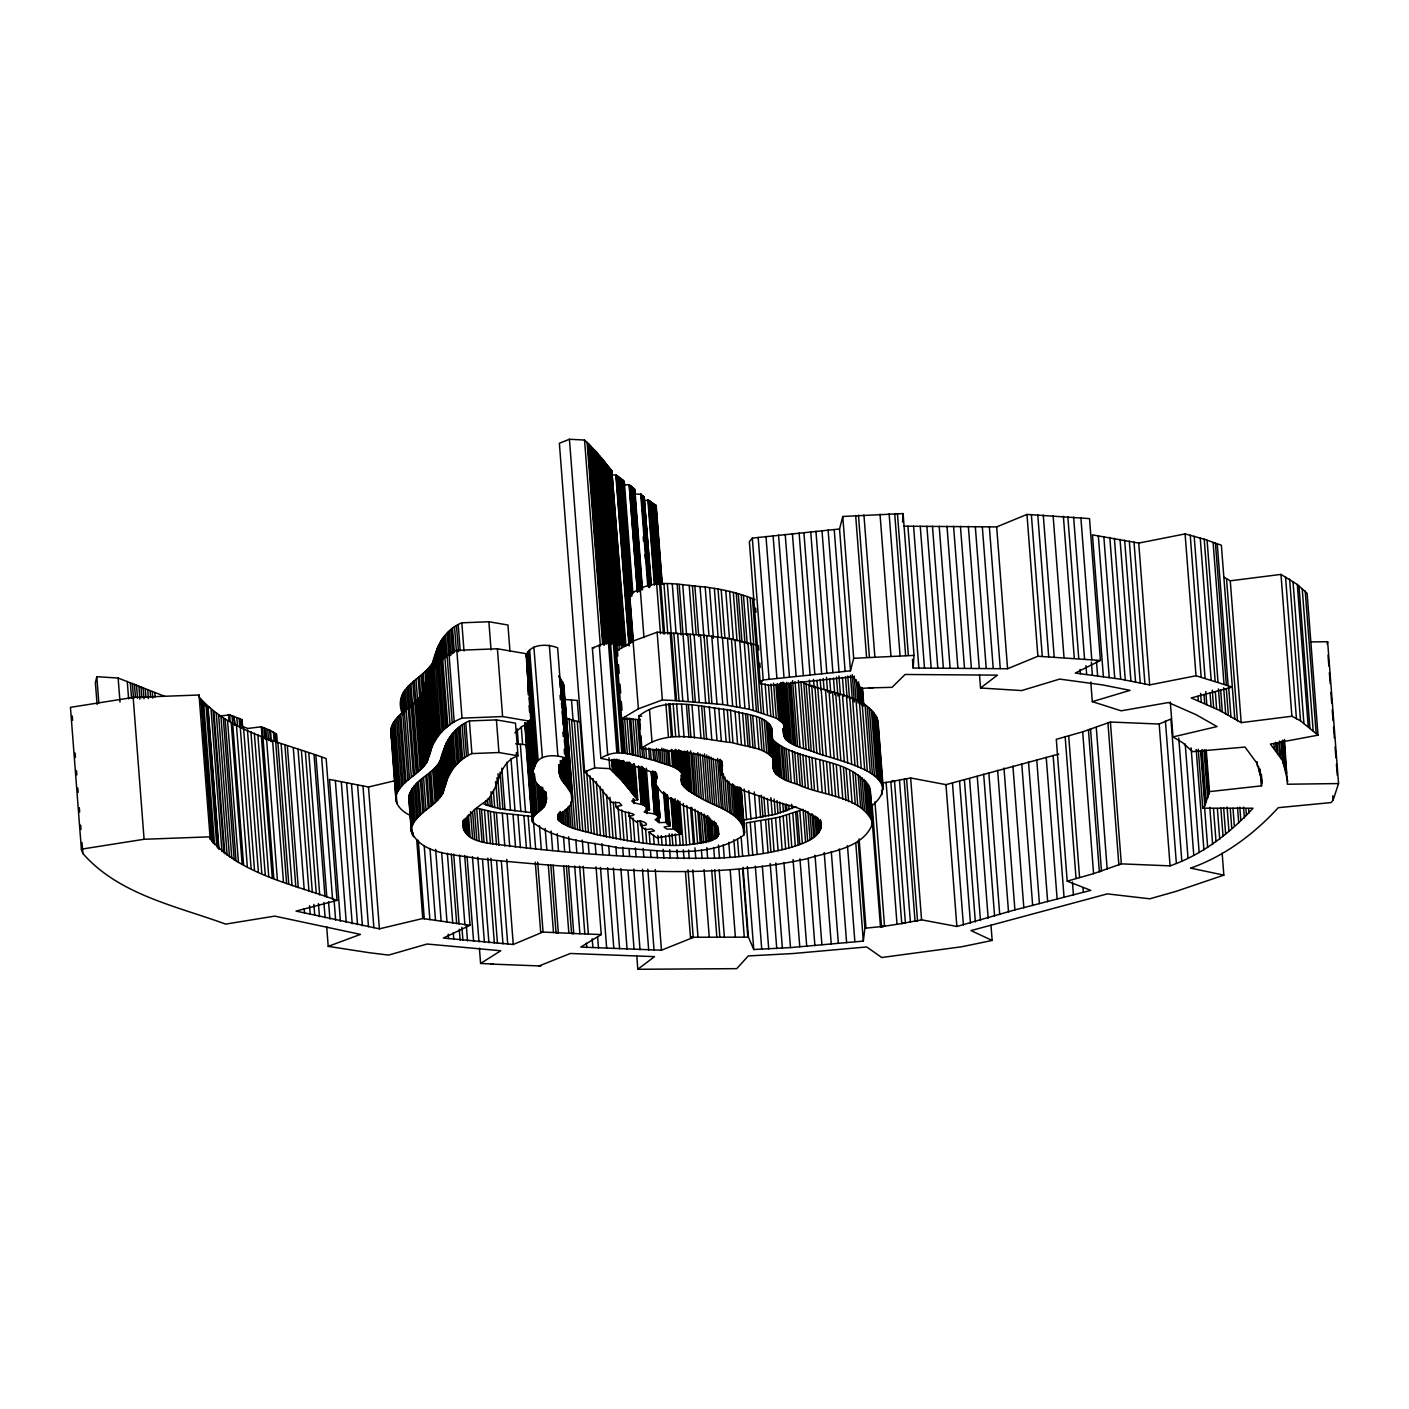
<?xml version="1.0" encoding="UTF-8"?>
<svg xmlns="http://www.w3.org/2000/svg" width="1409" height="1409" viewBox="0 0 1409 1409"><rect width="100%" height="100%" fill="white"/><g stroke="black" fill="none" stroke-linecap="round" stroke-linejoin="round"><path stroke-width="1.5" d="M648.457 586.866L641.201 494.4L635.547 493.96M741.257 789.093L744.586 832.42L743.793 835.114C708.392 859.754 659.394 849.962 618.657 847.901C589.913 841.825 555.692 840.944 532.373 821.834L533.712 816.304L545.054 805.42L546.516 797.653C542.43 787.296 527.864 778.966 534.821 766.197L526.015 653.67L497.395 648.774L456.815 650.359C437.389 657.21 426.222 674.981 421.995 693.915L417.223 700.185L397.884 716.758L392.724 723.522L390.716 732.152L392.406 744.586M410.054 815.3C402.375 811.778 393.815 804.257 396.352 794.87L391.138 727.097M402.322 713.782C392.354 687.874 421.749 679.966 432.545 662.987C436.614 646.467 444.733 629.559 461.835 622.813L488.888 621.739L507.944 625.015L509.952 651.046M771.568 738.527C797.829 764.911 852.216 754.308 870.304 790.079L872.823 822.715C864.052 848.975 828.756 851.617 806.001 858.979C754.889 870.04 702.334 872.805 650.183 871.132C592.449 868.754 534.786 864.439 477.316 858.521C455.424 854.083 421.978 855.316 411.375 831.539L408.874 798.903C410.054 780.692 432.193 775.602 440.101 761.142C444.17 744.621 452.289 727.713 469.391 720.95L496.426 719.893L515.5 723.169L518.019 755.805C496.673 762.797 500.459 788.917 485.7 801.457C463.332 815.476 450.475 836.594 486.986 843.058C563.899 853.29 641.835 859.402 719.488 858.099C746.03 856.549 772.819 853.467 798.181 845.136C808.766 841.296 824.758 834.339 820.637 820.144M411.375 831.539L409.262 794.13M718.308 828.897L718.749 834.269L716.864 837.756C679.508 853.132 635.688 841.895 597.275 834.797C584.189 830.641 568.496 829.584 558.211 819.774C557.7 812.359 568.514 810.844 570.768 804.187L572.177 798.709L563.512 684.281L558.563 675.897M641.201 494.4L644.265 497.13L651.011 584.753M656.506 584.682L650.253 501.305L651.31 502.238L657.545 583.291M659.218 584.77L653.16 503.489L660.116 585.034M667.126 794.975L669.557 825.727L665.964 822.398L663.604 791.717M674.224 800.171L676.584 830.834L675.527 830.2L673.009 799.379M676.813 801.897L679.173 832.578L676.39 830.746L674.03 800.083M721.461 772.414L720.369 759.363C715.244 785.007 743.476 790.097 760.983 796.649C780.251 805.913 811.161 804.874 821.148 826.66M871.537 806.124C910.108 774.422 836.4 760.367 816.868 753.111C805.384 747.88 778.067 745.326 784.654 727.026L781.026 682.572M681.075 750.838L682.766 775.179C676.831 786.416 691.52 792.562 699.163 797.159C714.698 807.181 740.747 811.126 744.586 832.42M902.535 521.999L903.099 513.581L842.776 516.469L839.553 528.991L850.472 670.825L763.22 679.948L760.261 683.524L769.754 685.426L852.973 676.76L861.198 688.49L859.103 688.561L858.592 682.009M904.138 526.191L996.674 526.913L1026.967 514.426L1089.509 518.618L1100.411 660.451L1037.887 656.259L1007.576 668.747L913.155 668.025L914.018 655.396L903.099 513.581M743.054 867.345L748.443 937.161L753.762 949.525L790.484 947.588L863.33 941.089L864.915 928.232L858.187 840.944M396.352 794.87C402.041 780.005 419.354 774.809 427.209 761.688L428.283 758.359L423.052 690.586M411.78 826.766C417.628 812.095 434.888 806.952 442.602 793.778L443.694 790.29L441.193 757.655M806.142 749.377L800.928 681.586C822.486 693.422 875.975 693.844 877.314 725.248M870.022 791.805L870.304 790.079M1181.799 860.846L1170.897 719.03L1159.184 724.032L1110.398 722.024L1082.676 731.817L1056.292 739.32L1067.194 881.153L1093.578 873.65L1121.317 863.858L1170.086 865.866C1202.582 854.506 1230.075 833.018 1253.024 808.22L1202.775 808.185L1204.801 805.789L1209.45 791.629L1206.263 750.169M1209.45 791.629L1261.548 785.835L1261.302 774.21L1261.988 783.281M1284.497 739.514L1287.368 784.232L1338.55 783.563L1327.63 641.729L1310.581 641.94M1327.19 644.318L1327.63 641.729M1338.55 783.563L1333.073 800.171L1331.065 802.566L1278.298 807.674C1254.133 833.899 1224.826 856.126 1190.605 868.12L1223.84 875.13L1222.167 853.308M718.749 834.269C710.946 804.926 666.246 809.506 655.449 782.893L657.07 776.5L650.447 771.568L628.185 763.96L600.868 758.377L592.361 647.929L608.336 641.923L627.322 645.287M428.283 758.359C432.14 740.289 444.311 724.825 462.029 718.132L502.608 716.547L531.228 721.461L521.594 726.78L514.884 732.927M443.694 790.29C447.34 774.668 456.41 760.015 471.909 753.586L498.945 752.529L518.019 755.805M525.962 656.753C528.886 643.437 547.467 643.614 557.612 647.823L566.101 758.271L563.406 759.521C551.5 772.748 567.052 784.461 572.353 795.803L572.177 798.709M771.322 729.527C767.289 713.817 743.3 715.12 730.461 710.083C699.991 707.283 665.541 694.989 638.77 716.054L641.271 748.69L683.682 751.948L699.903 754.837L719.647 761.318L722.606 765.122L721.214 770.247M771.692 728.013L774.193 760.649C768.116 774.774 786.574 781.291 797.212 784.267C821.517 796.332 860.529 794.835 872.823 822.715M164.8 696.345L118.145 678.064L96.816 676.672L95.389 682.625L97.08 704.447M850.472 670.825L853.695 658.302L842.776 516.469M563.512 684.281L563.336 690.657M682.766 775.179C678.31 765.474 664.414 764.893 655.432 760.737C637.59 757.091 617.987 746.576 600.868 758.377M534.821 766.197C538.291 753.621 556.344 754.379 566.101 758.271M839.553 528.991L752.318 538.115L749.359 541.69L760.261 683.524M655.291 583.89L649.038 500.512L655.449 583.749M667.619 795.292L669.979 825.956L664.079 827.048L666.739 829.073L674.33 829.108L671.97 798.445M675.369 830.042L673.872 829.056L671.512 798.392M979.519 674.911L980.523 687.997L997.431 675.14L905.089 674.471L892.056 687.328L869.001 687.909M636.815 956.2L637.819 969.286L654.498 956.641L570.363 953.47L538.907 966.028L540.933 965.993L491.019 964.073L493.379 964.055L480.592 963.457L479.412 948.187M665.964 822.398L659.13 822.609L655.079 819.562L660.081 817.696L657.122 786.557M480.592 963.457L500.759 950.758L427.068 944.03L388.62 955.091L369.123 952.695L328.209 946.355L326.694 926.717M596.042 866.905L601.256 934.554L580.807 947.077L661.455 950.212L693.246 937.461L688.05 869.829M616.649 650.905L633.187 641.025L657.14 632.201L704.007 635.3L731.43 638.893L758.465 645.621L758.799 649.989M784.654 727.026L782.823 723.011L776.271 718.132L749.377 709.273L722.764 704.518L675.404 700.608L662.353 699.974L638.4 708.797L621.862 718.696L640.443 719.682M641.271 748.69C668.042 727.625 702.51 739.901 732.979 742.719C746.471 747.474 766.514 746.7 774.193 760.649M869.512 786.786L880.484 926.823L884.535 926.259L874.971 801.897M1100.411 660.451L1075.296 673.062L1120.719 679.208L1149.656 684.915L1196.012 675.756L1232.294 687.064L1191.204 697.931L1220.124 710.682L1241.188 722.641L1291.894 716.23L1300.525 720.862L1318.014 735.163L1270.425 744.075L1282.806 760.93L1287.808 781.66M742.86 820.214L775.32 814.332L795.997 806.635M464.688 855.457L470.06 925.273L443.359 938.059L513.263 944.47L543.064 931.983L537.692 862.149M748.795 855.58L746.277 822.944L779.617 817.114L803.06 809.4L805.578 842.036M606.504 644.019L591.322 446.847L584.541 440.048L569.43 439.256L559.373 443.271L584.647 771.868L597.205 784.249L611.876 802.478L619.15 802.602L621.827 805.42L615.803 806.512L615.451 802.126M584.647 771.868L594.704 767.852L609.815 768.645L622.302 780.973L637.801 799.748L635.265 766.883M328.209 946.355L360.493 934.396L274.702 916.114L225.634 924.11C176.372 906.075 118.585 894.539 82.849 853.467L81.37 849.169L70.45 707.336L133.168 697.437L199.039 695.007L199.285 697.191C231.006 733.244 282.751 742.402 326.131 758.588L337.033 900.421L296.031 911.095L379.408 928.83L422.77 918.509L470.06 925.273M1223.84 875.13L1176.198 891.316L1149.814 898.801L1107.333 893.887L970.995 930.592L992.165 940.455L990.985 925.185M890.84 781.608L894.504 781.185L905.406 923.018L901.742 923.441L890.84 781.608L910.654 777.979L945.967 784.637L1058.775 754.079M915.04 921.31L917.506 920.641L906.586 778.807L904.138 779.476L915.04 921.31L921.556 919.813L956.87 926.47L1014.903 909.897L1090.813 890.365L1067.194 881.153M1090.795 682.009L1092.31 701.647L1130.071 690.357L1102.402 684.88L1059.674 679.085L1021.666 690.569L980.523 687.997M340.414 921.257L329.495 779.424L368.489 786.997L395.33 780.621M1170.315 701.999L1172.993 736.925L1217.024 726.568L1196.153 714.733L1168.484 702.527L1121.159 710.823L1092.31 701.647M901.742 923.441L917.506 920.641M992.165 940.455L961.748 946.76L881.752 957.504L866.694 946.954L792.932 953.541L748.285 955.936L736.731 968.652L637.819 969.286M637.801 799.748L631.743 800.999C636.727 805.455 645.058 802.566 649.549 809.84C634.05 813.768 657.105 811.478 659.482 817.22M1103.388 676.707L1092.468 534.874L1138.736 543.081L1185.092 533.923L1204.219 539.207L1221.374 545.23L1234.795 718.977M679.12 803.412L681.48 834.075L656.911 837.774L648.563 832.014L654.463 830.923L651.803 828.897L645.41 829.654L641.218 826.378L640.373 821.007M628.766 812.024L629.101 816.392C644.424 813.275 618.974 813.662 615.803 806.512M881.787 783.034L894.504 781.185M880.484 926.823L905.406 923.018M81.37 849.169L144.088 839.271L209.959 836.84L210.205 839.024C241.925 875.077 293.653 884.236 337.033 900.421M640.162 820.919L640.514 825.304C654.181 826.678 640.637 818.171 636.392 822.063L629.101 816.392M218.448 716.283L229.685 714.839L230.195 721.39M1223.893 577.144L1230.268 580.807L1280.975 574.396L1297.302 584.488L1307.112 593.33L1318.014 735.163M277.344 743.001L276.675 734.283L269.665 730.109L261.334 726.78L247.825 728.453L242.859 726.604M643.578 500.23L648.88 500.653M864.915 928.232L884.535 926.259M685.443 871.784L690.48 937.249L748.443 937.161M853.695 658.302L914.018 655.396M859.103 688.561L873.333 687.645M623.676 484.925L629.118 484.696L631.162 486.422L639.246 591.586M612.316 474.886L616.402 475.291L629.383 643.966M566.365 865.795L571.578 933.445L573.745 933.427L568.532 865.778M550.831 865.073L556.027 932.705L558.316 932.705L553.103 865.056M535.297 862.167L540.669 931.983L543.064 931.983M540.669 931.983L558.316 932.705M556.027 932.705L573.745 933.427M571.578 933.445L601.256 934.554M754.995 599.653C739.214 592.872 722.165 589.349 705.187 586.989C679.578 585.404 651.328 576.44 629.488 595.549L638.4 708.797M638.77 716.054L641.711 716.195M592.361 647.929L593.929 648.017M578.888 721.514L577.267 700.432L565.044 699.498L575.171 828.827M631.162 486.422L633.099 487.99L640.848 588.751M633.099 487.99L634.79 489.099L642.539 589.878M690.48 937.249L693.246 937.461M479.201 840.733L476.7 808.097L493.995 812.253L531.475 816.375M515.659 743.776L525.997 744.797L531.211 812.588L500.177 808.925L483.956 804.099M654.991 583.696L649.038 500.512M229.033 721.179L228.522 714.627L229.685 714.839M242.859 728.471L241.855 719.664L242.542 728.4M234.687 725.248L234.017 716.512L235.056 725.336M566.682 718.379L579.98 722.148L588.469 832.596M202.984 704.976L204.569 705.363M205.203 705.927L209.818 707.6M657.334 583.203L651.099 502.15L653.882 503.964M675.915 801.562L679.173 832.578M228.522 714.627L234.387 716.6M234.017 716.512L242.189 719.735M667.162 823.772L664.59 793.02M652.983 503.717L656.189 505.479L662.265 584.348M678.257 832.314L681.48 834.075M1172.993 736.925L1182.785 742.807L1192.595 751.649L1245.028 747.052L1257.198 763.625L1261.689 780.833M616.402 475.291L619.555 477.651L632.201 641.94M619.555 477.651L624.275 481.244L632.87 592.96M607.702 465.921L621.774 645.709M591.322 446.847L611.788 470.676L625.279 645.921M649.919 832.966L650.711 833.459L649.778 832.807M611.788 470.676L626.001 646.396M650.711 584.506L643.966 496.884L651.434 584.982M648.598 500.459L650.095 501.445M666.88 794.817L669.979 825.956M617.512 475.925L630.422 642.574M598.173 453.945L612.704 642.434M647.453 808.15L644.406 768.715M402.269 704.218L401.318 700.766M408.874 798.903L409.226 800.435M658.637 822.187L658.285 817.801M1328.018 655.22L1328.863 666.14M1329.356 672.674L1330.202 683.594M1330.871 692.33L1331.716 703.232M1332.227 709.784L1333.055 720.686M1333.566 727.238L1334.393 738.14M1335.08 746.876L1335.908 757.778M1336.419 764.33L1337.264 775.232M1332.738 795.803L1333.073 800.171M1305.21 591.076L1316.129 732.909M1302.233 588.944L1313.153 730.778M1298.992 586.126L1309.912 727.96M1297.302 584.488L1308.204 726.322M1293.022 581.794L1303.924 723.627M1289.605 579.029L1300.525 720.862M1285.536 576.915L1296.439 718.749M1280.975 574.396L1291.894 716.23M1284.339 744.938L1285.008 753.674M1285.677 762.41L1286.523 773.312M1283.846 740.747L1286.364 773.471M1283.405 740.694L1285.765 771.234M1282.56 740.148L1284.744 768.521M1281.468 741.821L1283.159 763.643M1281.292 741.293L1282.806 760.93M1279.442 741.081L1280.781 758.535M1278.791 742.825L1279.812 755.928M1276.977 742.649L1277.822 753.568M1275.568 742.226L1276.255 750.962M1273.947 744.287L1274.282 748.637M1260.703 774.932L1261.548 785.835M1260.104 769.279L1260.597 775.813M1259.664 769.208L1259.998 773.576M1258.642 766.496L1258.977 770.864M1257.039 761.617L1257.374 765.968M1248.603 808.731L1248.938 813.099M1230.268 580.807L1241.188 722.641M1245.961 808.977L1246.454 815.529M1226.534 578.993L1237.454 720.827M1243.548 807.093L1244.394 817.995M1239.797 807.163L1240.801 820.249M1228.63 686.57L1230.973 717.111M1217.253 543.98L1228.155 685.813M1237.525 807.48L1238.705 822.75M1215.439 543.152L1226.341 684.985M1226.358 689.107L1228.366 715.296M1213.096 542.465L1224.016 684.298M1223.681 687.751L1225.689 713.923M1232.981 808.22L1234.319 825.674M1230.251 808.555L1231.765 828.193M1220.67 690.234L1222.343 712.056M1207.09 540.263L1218.01 682.097M1218.433 688.86L1220.124 710.682M1227.08 806.987L1228.93 830.993M1204.219 539.207L1215.139 681.04M1215.315 691.66L1216.654 709.132M1223.628 807.604L1225.636 833.793M1212.286 690.111L1213.625 707.565M1200.239 538.009L1211.141 679.842M1220.863 807.991L1223.047 836.365M1210.049 693.14L1211.053 706.226M1217.376 808.66L1219.718 839.2M1194.18 536.248L1205.082 678.081M1205.805 691.537L1206.809 704.623M1213.501 808.854L1216.02 841.578M1204.008 694.567L1204.677 703.302M1190.218 535.05L1201.137 676.884M1205.646 750.574L1208.992 794.218M1209.803 807.357L1212.656 844.449M1200.591 693.351L1201.278 702.087M1204.677 749.623L1208.2 795.451M1204.043 750.081L1207.742 798.093M1197.985 696.328L1198.319 700.678M1202.071 749.447L1206.104 801.809M1185.092 533.923L1196.012 675.756M1201.243 750.733L1205.276 803.095M1200.591 751.226L1204.801 805.789M1204.642 808.202L1207.672 847.478M1198.249 749.271L1202.775 808.185M1196.206 749.535L1203.92 849.909M1191.116 747.844L1199.165 852.586M1185.216 743.917L1193.775 855.21M1178.769 737.981L1187.998 857.993M1165.419 721.161L1176.339 862.995M1159.184 724.032L1170.086 865.866M1138.736 543.081L1149.656 684.915M1134.016 542.113L1144.918 683.946M1129.313 541.162L1140.233 682.995M1124.646 540.211L1135.566 682.044M1120.032 539.277L1130.934 681.093M1114.378 538.308L1125.28 680.142M1109.816 537.375L1120.719 679.208M1103.828 536.565L1114.748 678.398M1098.315 535.667L1109.235 677.5M1110.398 722.024L1121.317 863.858M1107.95 723.116L1118.869 864.95M1096.431 660.645L1097.611 675.915M1080.879 517.702L1091.781 659.535M1091.376 662.124L1092.38 675.21M1096.272 727.431L1107.192 869.265M1085.987 665.7L1086.674 674.435M1073.623 517.103L1084.543 658.936M1080.069 669.381L1080.404 673.749M1067.846 516.61L1078.748 658.443M1082.676 731.817L1093.578 873.65M1063.372 516.258L1074.274 658.091M1083.01 888.04L1083.345 892.408M1053.104 515.606L1064.006 657.439M1068.674 735.692L1079.576 877.525M1065.134 736.537L1076.036 878.371M1072.443 881.964L1073.447 895.067M1043.276 515.042L1054.179 656.876M1037.781 514.884L1048.701 656.717M1053.122 755.383L1064.042 897.198M1031.37 514.584L1042.29 656.418M1046.218 757.302L1057.137 899.118M1026.967 514.426L1037.887 656.259M1036.742 759.856L1047.662 901.69M1028.5 761.741L1039.419 903.574M1021.736 763.625L1032.656 905.459M996.674 526.913L1007.576 668.747M1012.912 766.038L1023.832 907.872M989.347 526.702L1000.267 668.535M1003.983 768.064L1014.903 909.897M982.302 526.596L993.222 668.43M997.625 770.265L1008.527 912.099M975.31 526.49L986.212 668.324M988.819 772.748L999.721 914.582M968.353 526.402L979.273 668.218M983.658 774.193L994.578 916.026M960.445 526.385L971.365 668.218M977.247 776.412L988.167 918.245M953.576 526.279L964.496 668.113M969.533 778.666L980.453 920.5M946.989 526.279L957.891 668.113M964.425 780.093L975.345 921.926M959.582 781.519L970.484 923.353M939.204 526.332L950.106 668.148M952.466 783.14L963.386 924.973M932.459 526.226L943.378 668.06M926.893 526.279L937.813 668.113M945.967 784.637L956.87 926.47M920.253 526.244L931.173 668.077M913.578 526.209L924.498 668.042M907.924 526.173L918.844 668.007M912.486 659.306L913.155 668.025M897.445 513.598L908.365 655.432M894.715 513.774L905.635 655.608M910.654 777.979L921.556 919.813M889.132 513.809L900.052 655.643M880.026 514.144L890.928 655.978M899.488 780.41L910.408 922.243M886.102 782.347L897.022 924.181M863.928 514.937L874.848 656.77M878.036 721.338L883.267 789.128M877.666 719.664L882.879 787.455M877.208 717.833L882.421 785.606M876.486 716.124L881.699 783.897M881.611 790.255L881.946 794.641M875.341 714.433L880.555 782.224M874.179 712.813L879.41 780.586M858.468 515.254L869.388 657.087M872.911 711.351L878.124 779.124M871.361 709.801L876.574 777.574M855.65 515.465L866.57 657.298M869.265 708.023L874.478 775.795M867.204 706.508L872.418 774.298M865.091 705.134L870.304 772.907M872.065 804.046L881.47 926.241M862.502 688.561L863.787 705.433M862.308 689.16L863.611 706.015M869.952 788.564L872.47 821.2M861.868 687.381L863.347 705.046M861.375 687.909L862.678 704.782M868.86 785.218L872.136 826.378M862.149 703.549L867.363 771.322M860.459 688.437L861.744 705.31M867.768 783.633L870.286 816.269M859.173 684.756L860.635 703.743M866.658 782.065L869.177 814.684M857.975 683.383L864.703 769.79M865.461 780.674L867.979 813.31M856.337 679.807L858.134 703.003M863.999 779.212L866.5 811.848M854.189 676.021L861.251 768.398M862.009 777.539L864.51 810.157M852.251 674.594L854.365 701.999M860.071 776.095L862.572 808.731M852.586 699.128L857.799 766.901M850.472 675.422L852.269 698.617M858.134 774.827L860.635 807.463M849.768 697.966L854.999 765.739M847.778 676.003L849.557 699.199M855.263 773.294L857.782 805.93M859.103 838.813L865.989 928.284M834.216 529.608L845.136 671.441M845.47 676.69L847.108 697.772M852.797 771.885L855.316 804.521M846.492 696.733L851.705 764.523M855.774 842.899L863.33 941.089M842.441 677.5L843.903 696.486M849.592 770.582L852.11 803.218M842.512 695.253L847.725 763.026M828.122 530.083L839.024 671.917M838.971 676.003L840.433 694.972M846.14 769.085L848.641 801.721M839.13 694.003L844.343 761.776M836.47 677.007L837.932 695.993M843.48 767.975L845.981 800.611M847.478 845.594L854.858 941.617M835.66 692.946L840.874 760.719M833.476 677.94L834.762 694.813M840.31 766.795L842.811 799.431M822.011 530.823L832.913 672.657M832.49 691.801L837.703 759.574M829.637 678.557L830.782 693.316M836.312 765.316L838.831 797.952M829.003 690.692L834.216 758.465M815.952 531.299L826.854 673.132M826.467 677.377L827.611 692.136M833.142 764.136L835.66 796.772M839.394 848.94L846.615 942.762M825.463 689.547L830.676 757.32M823.208 678.451L824.018 688.983M829.725 763.097L832.243 795.733M810.739 531.95L821.641 673.784M821.112 688.226L826.326 756.017M820.161 679.402L820.971 689.934M826.502 761.934L829.02 794.57M831.292 851.547L838.337 943.185M817.713 687.187L822.944 754.977M816.956 680.441L817.607 688.878M823.138 760.86L825.656 793.496M803.905 532.549L814.807 674.383M814.913 686.324L820.126 754.114M813.486 679.297L814.138 687.733M819.668 759.733L822.187 792.369M811.654 685.338L816.868 753.111M824.212 852.498L831.257 944.153M799.132 533.007L810.052 674.841M820.232 819.968L820.866 827.858M809.382 680.124L809.858 686.447M815.406 758.447L817.924 791.083M820.056 820.126L820.725 828.827M819.527 821.57L820.214 830.271M808.801 684.334L814.015 752.124M818.33 818.523L819.333 831.574M817.572 817.502L818.752 832.719M811.989 757.408L814.49 790.044M806.036 683.435L811.249 751.226M816.146 816.586L817.484 833.987M814.913 815.829L816.41 835.414M792.422 533.659L803.324 675.492M803.764 682.59L808.977 750.363M809.171 756.545L811.69 789.181M813.099 814.878L814.772 836.629M811.954 813.627L813.803 837.562M815.018 855.281L821.905 944.752M805.754 755.506L808.273 788.142M810.087 814.737L811.936 838.672M798.392 680.547L803.606 748.338M807.903 811.531L810.069 839.817M802.831 754.484L805.349 787.12M785.218 534.398L796.138 676.232M805.332 810.527L807.674 840.997M795.011 681.604L800.048 747.193M808.185 858.345L814.895 945.615M799.977 753.551L802.496 786.187M792.58 680.617L797.635 746.206M797.635 752.67L800.136 785.289M790.907 682.203L795.786 745.608M778.543 535.033L789.445 676.866M799.836 810.862L802.355 843.498M789.621 683.735L794.341 744.956M794.694 751.649L797.212 784.267M788.459 683.154L793.161 744.375M797.283 811.883L799.801 844.519M792.263 750.645L794.782 783.281M786.698 682.273L791.418 743.494M799.977 858.838L806.705 946.126M795.662 812.5L798.181 845.136M785.465 683.541L790.009 742.578M773.083 535.649L784.003 677.482M784.232 682.872L788.776 741.891M788.705 749.5L791.224 782.136M782.999 682.062L787.543 741.081M792.809 813.504L795.328 846.14M782.471 683.664L786.838 740.5M791.594 804.257L791.928 808.625M781.731 683.118L786.099 739.954M781.379 682.625L785.746 739.461M786.275 748.514L788.776 781.15M781.255 686.465L782.259 702.422M782.77 706.138L785.289 738.932M780.516 683.048L783.703 724.596M784.038 727.203L784.883 738.14M781.326 695.676L781.731 702.281M782.664 713.165L783.069 719.77M783.756 728.523L784.426 737.259M782.647 716.934L782.981 721.32M783.651 730.056L784.161 736.625M779.793 683.647L782.823 723.011M783.245 728.576L783.932 735.974M783.087 728.77L783.492 734.248M784.32 747.88L786.821 780.516M788.758 805.543L789.093 809.911M793.056 859.525L799.766 946.813M789.304 814.525L791.805 847.161M778.807 684.721L781.66 721.884M782.471 747.034L784.972 779.67M765.985 536.442L776.905 678.275M777.275 683.488L780.146 720.651M786.433 804.222L786.944 810.791M781.22 746.418L783.739 779.054M786.398 815.388L788.917 848.024M775.866 684.457L778.561 719.435M785.13 804.715L785.623 811.285M779.283 745.449L781.784 778.085M773.576 683.154L776.271 718.132M782.788 803.306L783.457 812.042M777.821 744.498L780.339 777.134M783.157 816.216L785.658 848.852M776.588 743.811L779.089 776.447M770.97 683.999L773.488 716.794M775.126 742.86L777.645 775.496M779.635 801.985L780.48 812.923M783.932 862.484L790.484 947.588M774.369 742.244L776.887 774.862M758.183 537.357L769.103 679.191M779.617 817.114L782.136 849.75M773.471 741.557L775.972 774.193M773.013 740.923L775.531 773.559M768.451 685.056L770.793 715.666M771.498 727.52L775.02 772.977M776.993 800.541L777.997 813.645M770.846 725.864L774.545 772.062M771.357 733.349L772.185 744.216M772.854 752.934L774.069 771.163M772.784 757.408L773.788 770.459M770.071 724.473L772.59 757.109M772.766 760.42L773.506 769.719M769.103 723.539L771.621 756.175M774.14 799.026L775.32 814.332M775.584 818.013L778.085 850.649M765.14 683.946L767.5 714.539M767.676 722.377L770.177 755.013M752.318 538.115L763.22 679.948M766.249 721.285L768.768 753.921M770.899 797.617L772.238 815.106M775.813 862.977L782.365 948.081M755.647 608.089L755.964 612.316M759.821 663.111L760.156 667.479M761.159 680.6L763.678 713.394M764.259 720.158L766.778 752.793M771.586 818.893L774.087 851.529M752.441 598.438L761.195 712.619M761.723 718.925L764.224 751.561M767.341 798.427L768.698 815.917M768.433 819.474L770.952 852.11M750.099 597.451L753.656 643.843M759.363 717.938L761.882 750.574M753.251 644.16L758.465 711.95M770.195 863.488L776.746 948.592M763.872 796.966L765.386 816.639M765.598 820.003L768.099 852.639M751.208 643.42L756.422 711.21M747.157 596.447L750.891 644.952M756.439 716.952L758.94 749.588M761.265 795.222L762.938 817.097M748.003 642.627L753.216 710.418M743.459 595.338L747.193 643.825M752.723 715.825L755.242 748.461M758.94 795.645L760.631 817.519M760.772 820.778L763.273 853.414M762.339 866.077L768.715 948.997M741.222 594.633L744.956 643.138M750.486 715.138L753.005 747.774M744.163 641.5L749.377 709.273M754.308 791.964L756.334 818.206M738.281 593.911L742.015 642.416M747.563 714.398L750.064 747.034M754.678 821.746L757.179 854.382M736.238 593.171L739.972 641.676M745.52 713.676L748.02 746.294M739.707 640.514L744.921 708.287M755.347 866.2L761.723 949.12M748.778 790.625L750.962 819.052M733.314 592.449L737.048 640.936M742.578 712.936L745.097 745.572M750.222 822.31L752.741 854.946M734.899 639.545L740.112 707.318M729.633 591.357L733.349 639.845M738.897 711.844L741.416 744.48M744.199 789.022L746.559 819.633M731.43 638.893L736.643 706.684M747.386 866.605L753.762 949.525M725.758 590.494L729.475 638.999M735.022 710.999L737.541 743.635M741.064 788.741L744.234 829.883M740.694 787.561L744.146 833.758M740.394 788.529L743.406 827.523M739.936 787.332L742.93 826.326M743.283 828.615L743.793 835.114M739.637 788.3L742.473 825.128M727.449 638.224L732.662 706.015M738.862 786.962L741.698 823.789M738.228 787.807L740.905 822.451M737.277 786.592L739.936 821.236M741.134 836.717L742.631 856.302M721.197 589.578L724.931 638.083M730.461 710.083L732.979 742.719M736.484 787.525L738.985 820.02M742.613 869.423L747.827 937.055M735.322 786.292L737.823 818.77M722.43 637.467L727.643 705.24M733.772 784.919L736.273 817.396M737.523 839.306L738.862 856.707M718.009 588.997L721.743 637.484M727.273 709.484L729.792 742.12M732.574 783.827L735.075 816.322M739.073 869.635L744.287 937.284M731.042 784.883L733.367 815.212M714.345 588.381L718.062 636.868M723.61 708.868L726.128 741.504M733.86 839.658L735.199 857.059M728.893 781.414L731.394 813.909M717.551 636.745L722.764 704.518M727.185 780.304L729.686 812.799M724.842 777.011L727.502 811.672M709.52 587.641L713.412 638.242M718.801 708.128L721.302 740.764M723.363 773.805L723.698 778.155M728.77 842.265L729.95 857.5M721.848 761.124L722.183 765.474M730.161 869.582L735.375 937.232M721.514 760.966L722.077 767.658M722.588 773.647L725.406 810.457M711.774 636.128L716.987 703.901M721.249 761.3L722.341 775.408M720.932 762.304L721.919 774.193M719.4 759.521L723.222 809.33M705.187 586.989L708.921 635.494M714.469 707.494L716.97 740.112M717.604 758.482L721.426 808.29M723.257 844.801L724.261 857.852M706.719 635.6L711.932 703.39M715.578 759.504L719.242 807.163M704.007 635.3L709.22 703.073M700.009 586.443L703.901 637.044M709.273 706.931L711.792 739.566M713.183 758.289L716.846 805.93M717.745 826.414L718.396 835.079M717.34 825.604L718.22 836.065M718.484 845.048L719.488 858.099M716.353 823.86L717.357 836.84M710.999 757.144L714.662 804.803M715.702 822.592L716.864 837.756M719.206 869.917L724.402 937.549M700.449 635.001L705.662 702.774M714.293 821.165L715.631 838.496M708.868 756.175L712.531 803.817M713.887 821.606L715.226 838.936M694.848 585.915L698.741 636.516M704.13 706.402L706.631 739.038M711.985 820.39L713.482 839.887M706.684 755.048L710.347 802.69M713.676 847.408L714.522 858.292M710.559 818.788L712.232 840.433M714.698 869.688L719.893 937.32M692.4 585.633L696.134 634.138M701.682 706.138L704.183 738.774M704.482 753.903L708.146 801.562M709.167 817.22L710.999 841.032M694.056 634.437L699.269 702.21M707.723 815.459L709.713 841.437M711.686 869.969L716.882 937.601M702.475 754.942L705.962 800.418M689.195 585.369L692.929 633.874M698.459 705.856L700.977 738.492M706.244 815.987L708.234 841.983M699.974 753.78L703.478 799.273M704.359 814.226L706.525 842.388M706.825 847.654L707.653 858.521M690.093 634.068L695.306 701.858M703.619 814.437L705.786 842.6M697.79 752.653L701.277 798.128M687.751 633.927L692.964 701.717M701.33 812.711L703.655 843.022M682.731 584.788L686.623 635.406M691.995 705.293L694.514 737.929M695.817 753.833L699.163 797.159M704.06 869.652L709.273 937.302M699.392 813.028L701.735 843.339M693.739 752.776L697.068 796.085M701.418 849.856L702.087 858.557M697.754 811.056L700.255 843.533M679.191 584.471L688.173 701.365M688.473 704.976L690.974 737.594M692.118 753.903L695.289 795.046M690.674 750.909L694.003 794.218M694.954 809.242L697.631 843.903M677.165 584.348L681.058 634.948M686.447 704.852L688.948 737.471M688.878 751.93L692.048 793.073M691.766 807.339L694.602 844.15M694.954 847.831L695.782 858.715M687.275 750.733L690.445 791.876M677.606 633.222L682.819 701.013M690.551 807.445L693.387 844.255M686.165 752.071L689.16 791.048M672.287 583.995L676.003 632.5M681.551 704.5L684.069 737.118M684.598 751.05L687.592 790.026M683.682 752.212L686.518 789.022M692.823 869.917L698.036 937.549M673.819 633.046L679.032 700.837M682.854 751.437L685.69 788.265M686.799 805.508L689.794 844.484M681.833 752.635L684.51 787.296M688.596 849.979L689.265 858.68M680.864 751.525L683.524 786.169M671.371 632.94L676.602 700.713M680.565 750.962L682.572 776.958M667.355 583.678L671.248 634.279M676.619 704.165L679.138 736.801M680.124 750.891L682.96 785.588M681.216 767.57L681.551 771.903M681.674 776.165L682.343 784.831M679.614 750.486L681.269 772.15M681.445 774.791L681.78 779.124M670.191 632.817L675.404 700.608M681.199 775.267L681.868 783.932M683.259 803.447L686.412 844.59M681.216 778.842L681.551 783.175M678.68 749.641L680.353 771.304M678.363 751.208L679.86 770.688M677.024 750.451L678.539 769.948M663.921 583.502L667.813 634.12M673.185 704.007L675.704 736.643M676.021 749.658L677.518 769.155M679.86 801.422L683.189 844.731M683.347 849.944L684.017 858.645M675.21 749.271L676.707 768.768M655.942 505.32L662.019 584.189M678.874 803.253L681.234 833.917M655.696 505.162L661.772 584.031M678.627 803.095L680.987 833.758M655.22 504.845L661.526 583.872M677.976 800.576L680.741 833.6M673.995 750.698L675.316 768.028M654.621 504.44L664.625 633.962M669.997 703.848L672.516 736.484M677.377 800.189L680.142 833.212M679.314 833.917L680.142 844.748M659.535 583.238L663.428 633.856M668.799 703.743L671.318 736.379M672.48 749.905L673.801 767.236M653.16 503.489L659.394 584.841M676.091 801.422L678.433 832.384M652.314 502.943L658.549 583.995M671.212 749.359L672.551 766.69M675.07 798.674L677.588 831.539M651.944 502.696L658.179 583.766M674.876 800.629L677.236 831.31M651.469 502.379L657.704 583.449M674.383 800.312L676.743 830.993M650.253 501.305L660.486 633.715M665.858 703.602L668.377 736.238M673.185 799.238L675.527 830.2M676.936 849.838L677.606 858.539M668.905 750.68L670.068 765.844M675.281 834.005L676.126 844.836M671.811 798.586L674.171 829.249M648.316 500.036L654.727 583.273M667.443 750.028L668.606 765.193M671.248 797.97L673.608 828.633M647.841 499.719L654.41 585.158M670.754 797.653L673.115 828.316M657.14 632.201L662.353 699.974M665.752 749.553L666.915 764.717M671.987 833.899L672.815 844.731M663.798 748.795L664.96 763.942M643.244 496.109L650.148 586.232M666.158 794.341L668.518 825.005M669.275 833.881L670.12 844.713M642.522 495.633L649.602 587.641M661.825 748.144L662.987 763.291M665.435 793.566L667.796 824.247M669.627 849.627L670.297 858.328M649.109 587.324L641.659 495.087L648.739 587.095M664.801 793.108L667.32 823.93M664.291 794.517L666.668 823.455M640.672 493.784L647.753 585.792M644.935 554.776L645.516 559.303M660.046 749.623L661.05 762.621M643.208 536.899L643.543 541.285M665.524 835.854L666.193 844.519M658.355 749.06L659.359 762.058M656.383 748.426L657.387 761.406M663.234 849.38L663.903 858.081M654.604 749.905L655.432 760.737M656.594 773.418L656.823 778.279M657.721 787.032L659.923 817.801M661.349 835.66L662.019 844.326M634.42 489.064L642.011 587.659M656.224 774.668L656.559 779.001M657.351 786.997L659.711 817.678M634.191 488.624L641.94 589.385M655.52 772.273L656.295 779.723M655.379 771.78L656.048 780.445M658.619 816.04L659.13 822.609M655.115 772.502L655.872 782.189M656.189 788.107L658.373 816.586M632.852 487.532L640.778 590.494M652.895 749.377L653.723 760.208M654.621 772.062L658.144 816.128M632.5 487.514L643.966 637.625M649.514 709.608L652.015 742.244M654.41 772.291L654.745 776.676M655.414 785.447L657.774 816.11M657.809 817.484L658.144 821.87M632.254 487.056L640.179 590.019M654.163 771.85L657.545 815.652M657.351 816.991L657.686 821.377M653.406 775.602L656.435 815.018M630.915 485.982L639.017 591.128M652.843 770.758L656.207 814.578M657.933 835.431L658.602 844.097M630.563 485.946L638.488 588.909M652.649 772.925L655.854 814.543M650.342 748.619L651.169 759.451M629.717 485.189L637.801 590.336M651.786 772.167L654.991 813.786M637.484 592.203L629.224 484.872L637.379 592.044M651.31 771.85L654.516 813.469M651.187 771.674L654.392 813.31M656.929 851.318L657.422 857.852M648.633 748.109L649.461 758.94M653.512 835.22L654.181 843.885M645.745 747.492L646.59 758.306M655.255 869.476L661.455 950.212M646.361 768.222L649.549 809.84M623.43 480.469L632.183 594.387M645.674 769.649L648.704 809.065M643.526 746.893L644.371 757.725M622.937 480.152L631.866 596.254M645.181 769.332L648.228 808.748M622.162 479.536L631.144 595.778M649.179 832.701L650.007 843.533M650.465 850.948L650.976 857.465M621.616 479.201L630.545 595.303M643.86 768.363L646.89 807.797M646.819 809.206L647.154 813.592M639.598 718.379L640.426 729.21M640.936 735.709L642.592 757.373M646.59 808.766L646.925 813.152M620.77 478.444L633.398 642.733M643.015 767.606L646.044 807.04M646.044 808.59L646.379 812.958M620.277 478.127L632.923 642.416M642.522 767.289L645.569 806.723M641.799 766.813L644.829 806.247L641.747 766.672M619.502 477.51L632.148 641.799M618.956 477.158L631.602 641.465M641.201 766.337L644.23 805.754M637.555 719.999L640.391 756.827M645.516 828.105L646.678 843.269M618.111 476.401L630.915 642.891M640.514 767.764L643.385 804.997M639.915 767.271L642.909 804.68M647.841 869.177L654.04 949.913M635.371 719.453L638.189 756.281M638.823 766.655L641.694 803.887M616.173 474.833L629.312 645.709M638.594 766.197L641.447 803.429M615.803 474.815L628.96 645.674M638.224 766.161L641.095 803.412M641.659 823.42L643.156 842.899M643.156 848.429L643.825 857.13M632.993 718.925L635.829 755.735M630.792 718.379L633.627 755.189M634.367 764.224L637.062 799.273M642.469 869.247L648.686 949.983M611.295 470.06L625.032 645.463M633.891 763.608L636.833 798.815M610.344 468.845L624.24 646.731M633.099 764.576L635.864 797.881M637.432 820.778L639.105 842.423M610.097 468.686L623.764 646.132M629.365 718.062L632.201 754.889M632.852 764.418L635.389 797.283M609.393 467.911L623.042 645.357M632.306 765.844L634.666 796.508M609.146 467.453L622.796 644.899M632.077 765.386L634.437 796.05M608.899 467.295L622.567 644.741M631.831 765.228L634.191 795.891M608.195 466.538L621.845 643.966M631.109 764.453L633.469 795.134M633.768 799.185L634.103 803.57M630.88 764.013L633.24 794.676L630.387 763.396M633.557 798.921L633.891 803.306M607.473 465.463L621.598 648.21M626.935 717.516L629.77 754.343M633.205 798.621L633.539 802.989M606.751 464.706L620.576 644.336M629.682 762.621L632.042 793.302M606.522 464.248L620.33 643.878M629.436 762.181L631.796 792.844M605.852 463.455L619.854 645.287M628.942 763.59L631.373 792.51M635.406 847.971L636.075 856.672M605.553 463.033L619.537 644.846M628.643 763.15L630.845 791.629M632.993 818.101L634.825 841.913M605.148 462.399L619.132 644.23M628.238 762.516L630.422 790.995M604.901 461.941L619.344 649.919M624.504 717.058L627.34 753.885M627.991 762.075L630.193 790.555M604.426 461.342L618.586 645.357M627.692 763.643L629.717 789.938M603.721 460.267L617.882 644.635M626.97 762.586L629.013 789.216M602.982 459.792L617.142 643.807M626.248 762.11L628.273 788.406M602.524 458.947L617.846 656.066M618.516 664.731L619.185 673.379M620.013 684.21L620.682 692.876M621.351 701.541L622.021 710.206M622.672 718.872L625.349 753.516M625.966 763.449L627.815 787.543M633.803 869.054L640.021 949.789M629.524 815.441L631.514 841.437M601.784 458.119L615.962 642.486M615.786 642.909L624.275 753.375M625.226 762.621L627.093 787.067M601.062 457.643L615.398 643.86M624.504 762.146L626.353 786.257M600.604 456.798L614.94 643.015M624.046 761.3L625.895 785.394M623.06 753.163L600.181 456.446M623.606 760.948L625.473 785.042M599.864 455.97L614.201 642.187M623.306 760.473L625.156 784.584M599.389 455.371L613.884 643.754M622.989 762.058L624.68 783.968M598.684 454.649L621.827 752.952M622.285 761.336L623.976 783.245M629.118 849.768L629.612 856.302M621.774 760.631L623.5 782.647M625.314 812.799L627.481 840.962M597.469 453.222L612.14 643.807M621.246 762.093L622.76 781.819M597.011 452.359L611.682 642.962M620.788 761.247L622.302 780.973M596.588 452.007L611.259 642.592M620.365 760.895L621.88 780.604M596.113 451.391L610.942 644.177M620.048 762.463L621.387 780.005M610.449 642.152L618.956 752.617M628.027 870.832L634.068 949.384M595.179 450.563L610.009 643.349M618.956 759.451L620.471 779.159M594.704 449.947L617.723 752.406M618.639 761.019L619.995 778.561M594.193 449.541L609.023 642.328M618.128 760.613L619.467 778.138M621.686 809.999L624.011 840.31M608.336 641.923L616.825 752.388M593.259 448.714L608.265 643.684M617.195 759.786L618.533 777.31M592.784 448.097L607.772 643.068M616.719 759.169L618.058 776.694M592.256 447.692L607.261 642.663M616.367 760.948L617.547 776.289M622.672 847.232L623.342 855.932M615.434 760.12L616.614 775.443M591.146 446.336L606.31 643.49M615.24 759.592L616.42 774.932M590.565 445.931L605.729 643.085M614.659 759.187L615.839 774.527M618.146 807.357L620.647 839.834M589.649 444.857L604.989 644.212M613.919 760.314L614.94 773.453M589.173 444.258L604.514 643.596M613.443 759.715L614.465 772.854M588.645 443.835L604.162 645.375M612.933 759.292L613.937 772.431M620.876 868.525L627.093 949.261M587.729 443.007L603.228 644.547M612.175 760.649L613.003 771.604M587.077 442.162L602.594 643.702M611.524 759.803L612.369 770.758M613.355 802.232L616.173 839.059M584.541 440.048L600.375 645.974M608.97 757.69L609.815 768.645M615.856 846.756L616.526 855.457M599.248 644.811L607.755 755.259M609.886 797.3L613.056 838.443M613.391 868.067L619.59 948.803M606.486 794.535L609.815 837.862M608.741 846.263L609.41 854.964M602.717 789.463L606.398 837.105M607.596 867.697L613.813 948.433M600.04 786.609L603.88 836.435M601.942 843.621L602.788 854.506M596.289 781.537L600.445 835.678M569.43 439.256L594.704 767.852M600.463 867.398L606.663 948.134M592.942 778.472L597.275 834.797M589.79 775.619L594.281 834.093M595.126 843.146L595.972 854.03M586.567 770.529L591.41 833.335M597.627 936.95L598.473 947.852M588.205 842.67L589.05 853.555M577.232 721.32L585.721 831.786M592.203 938.746L592.872 947.464M574.291 720.598L582.798 831.046M571.508 699.956L573.128 721.038M582.287 840.028L583.291 853.079M583.167 866.288L588.363 933.938M571.561 719.77L580.068 830.218M569.113 719.083L577.62 829.531M586.408 943.237L586.743 947.605M579.627 866.165L584.823 933.797M575.823 839.57L576.827 852.621M563.864 685.355L572.441 797.688M563.177 682.907L572.107 800.083M562.702 682.009L571.191 792.457M571.332 794.606L571.843 801.105M561.522 680.036L570.293 791.347M570.944 802.056L572.952 828.034M560.87 679.279L569.377 789.727M560.324 678.064L568.831 788.529M574.678 866.059L579.892 933.691M559.496 677.007L560.342 687.839M560.676 692.171L561.169 698.67M561.504 703.003L561.839 707.336M562.173 711.668L563.177 724.666M563.512 728.981L564.005 735.48M564.34 739.813L564.674 744.146M565.009 748.478L568.003 787.472M569.306 805.772L570.962 827.418M560.06 695.394L560.395 699.727M562.896 732.222L563.23 736.555M564.234 749.535L564.569 753.868M564.903 758.201L567.07 786.363M564.322 759.486L566.33 785.482M567.739 807.181L569.236 826.678M562.984 758.412L564.991 784.408M568.672 836.823L569.835 852.04M562.438 759.521L564.269 783.334M566.365 808.731L567.686 826.061M561.733 760.913L563.389 782.559M564.815 810.087L565.995 825.234M560.835 761.864L562.332 781.361M560.236 760.525L561.821 780.322M560.113 766.408L561.099 779.406M559.496 765.087L560.5 778.085M563.283 811.425L564.287 824.424M559.355 766.056L560.183 776.887M559.056 764.84L559.884 775.672M558.704 764.981L559.038 769.296M549.351 645.199L557.858 755.647M558.598 765.545L559.267 774.193M562.209 812.905L563.036 823.719M563.494 836.382L564.657 851.6M560.835 812.13L561.663 822.962M560.042 811.478L560.87 822.31M563.67 865.672L568.866 933.322M558.897 812.799L559.567 821.447M558.334 814.191L558.845 820.69M558.299 815.987L558.633 820.32M557.894 814.561L558.211 819.774M557.189 833.758L558.528 851.159M551.13 831.011L552.645 850.578M546.269 795.398L546.604 799.731M545.741 791.735L546.252 798.656M545.67 792.087L546.357 801.422M545.265 791.611L546.093 802.426M533.888 647.101L542.377 757.549M544.843 792.756L545.67 803.588M544.244 791.4L545.248 804.398M543.892 790.273L545.054 805.42M542.676 787.332L544.173 806.811M542.166 788.177L543.663 807.674M548.295 864.95L553.49 932.599M545.177 828.404L546.851 850.173M541.003 786.856L542.659 808.502M540.58 787.42L542.236 809.083M529.625 649.619L538.115 760.085M539.418 786.081L541.25 809.911M528.851 650.782L537.34 761.23M538.485 784.619L540.492 810.615M528.093 651.733L536.582 762.199M527.582 652.596L536.072 763.044M537.622 785.148L539.629 811.144M527.125 653.67L535.614 764.136M526.684 654.727L535.191 765.193M536.706 783.686L538.872 811.848M539.471 825.674L541.32 849.609M526.79 667.584L527.459 676.25M527.794 680.582L528.798 693.563M529.132 697.895L534.451 767.201M527.618 686.06L528.269 694.725M529.115 705.557L529.608 712.038M530.277 720.703L533.941 768.363M534.804 780.586L534.293 774.087L537.252 812.958M530.101 722.94L530.418 727.273M531.422 740.271L531.933 746.77M532.919 759.75L533.254 764.083M529.678 719.876L533.518 769.684M533.712 773.312L534.046 777.645M529.379 721.197L533.201 771.005M529.273 721.091L536.424 813.662M529.027 721.655L533.025 773.647M528.322 721.355L535.49 814.49M527.301 722.482L534.469 815.6M526.543 723.169L533.712 816.304M526.103 724.05L533.271 817.167M533.659 823.085L535.667 849.187M525.205 722.835L532.901 822.786M525.099 723.821L532.373 821.834M524.659 722.747L532.162 820.197M521.277 727.167L522.58 744.022M528.128 816.022L530.629 848.658M520.344 744.287L525.557 812.06M517.226 728.893L518.353 743.67M523.901 815.652L526.42 848.288M516.328 752.512L520.872 811.549M517.948 815.106L520.449 847.742M510.991 758.447L515.025 810.915M513.035 814.578L515.553 847.214M506.817 762.322L510.516 810.422M497.395 648.774L502.608 716.547M507.205 813.944L509.723 846.58M501.798 768.134L504.986 809.664M488.888 621.739L491.054 649.954M496.426 719.893L498.945 752.529M500.054 772.202L502.907 809.382M506.712 859.367L513.263 944.47M502.308 813.416L504.809 846.052M498.046 773.717L498.381 778.067M497.817 778.314L500.177 808.925M496.972 777.768L497.307 782.136M495.792 782.101L497.817 808.326M495.51 781.872L495.845 786.222M501.322 861.04L507.698 943.96M496.408 812.588L498.909 845.224M493.361 790.29L494.718 807.78M493.995 812.253L496.514 844.889M496.584 860.952L502.978 943.871M490.984 791.699L492.164 807.005M489.663 797.811L490.332 806.564M490.332 811.637L492.833 844.273M487.549 799.238L488.042 805.789M487.884 811.038L490.402 843.674M490.913 858.257L497.465 943.361M485.612 800.594L485.946 804.979M484.485 810.422L486.986 843.058M487.831 858.116L494.365 943.22M481.508 809.541L484.027 842.177M479.518 809.048L482.037 841.684M482.53 859.807L488.905 942.727M461.835 622.813L464.001 651.011M469.391 720.95L471.909 753.586M474.481 809.347L476.823 839.799M477.845 857.2L484.397 942.304M458.242 624.768L460.232 650.799M465.78 722.923L468.299 755.559M472.667 812.746L474.674 838.848M456.498 625.702L458.506 651.751M464.054 723.856L466.555 756.492M470.518 811.743L472.526 837.844M456.815 650.359L462.029 718.132M472.438 856.707L478.99 941.811M454.543 626.97L456.375 650.835M462.082 725.124L464.6 757.76M468.422 814.789L470.095 836.559M467.312 816.11L468.827 835.678M452.536 628.361L454.367 652.226M460.091 726.516L462.61 759.152M451.743 629.03L453.575 652.895M459.299 727.185L461.817 759.821M466.326 817.467L467.665 834.868M465.322 818.488L466.502 833.723M450.739 629.858L452.588 653.723M458.295 728.013L460.813 760.649M464.283 819.281L465.287 832.332M467.048 856.214L473.6 941.318M449.189 631.285L451.021 655.15M456.745 729.439L459.246 762.075M463.508 820.161L464.336 831.046M462.892 820.778L463.72 829.954M448.115 632.095L449.947 655.96M455.671 730.232L458.189 762.868M462.892 822.38L463.385 828.897M449.031 654.586L454.244 722.359M447.111 633.205L448.784 654.903M454.667 731.359L457.168 763.995M445.473 634.719L452.289 723.433M453.029 732.856L455.53 765.492M444.416 635.811L446.089 657.51M451.972 733.966L454.491 766.602M466.344 925.66L467.524 940.948M443.324 637.273L450.07 724.86M450.862 735.428L453.381 768.064M459.528 854.981L464.9 924.815M442.091 638.876L443.588 658.408M449.63 737.03L452.148 769.666M441.316 640.162L442.813 659.694M448.872 738.316L451.373 770.952M442.655 658.619L447.868 726.392M440.489 641.412L442.003 660.944M448.044 739.566L450.563 772.202M441.739 659.377L446.952 727.15M461.923 927.245L462.927 940.331M439.731 642.98L441.228 662.494M447.287 741.134L449.788 773.77M440.682 660.257L445.896 728.03M438.727 644.389L440.224 663.921M446.266 742.543L448.784 775.179M438.269 645.868L439.608 663.234M445.825 744.022L448.326 776.658M439.185 661.631L444.399 729.404M453.698 854.136L459.07 923.952M459.264 929.218L460.109 940.12M437.389 647.594L438.727 664.96M444.945 745.748L447.463 778.384M437.125 648.897L443.219 730.285M444.68 747.052L447.181 779.688M436.684 650.412L437.688 663.428M444.24 748.549L446.759 781.185M436.332 651.663L437.318 664.678M443.87 749.817L446.389 782.453M436.05 652.966L442.127 731.518M443.606 751.12L446.107 783.756M451.303 853.872L456.675 923.705M435.628 654.463L436.455 665.312M443.183 752.617L445.684 785.253M435.187 655.467L436.033 666.316M442.743 753.621L445.262 786.257M434.853 656.735L440.506 732.997M442.391 754.889L444.909 787.525M434.219 658.32L434.888 666.985M441.774 756.474L444.275 789.093M433.637 659.5L434.307 668.183M433.444 660.874L439.326 734.23M440.999 759.028L443.5 791.664M432.669 662.16L433.338 670.843M440.224 760.314L442.743 792.95M447.375 853.255L452.747 923.089M432.95 667.989L438.164 735.762M440.101 761.142L442.602 793.778M453.293 932.811L453.804 939.345M431.735 663.938L432.246 670.437M439.291 762.075L441.81 794.711M431.224 665.083L436.878 737.435M438.78 763.238L441.299 795.874M430.872 670.983L436.085 738.774M429.974 666.334L430.467 672.85M437.53 764.488L440.031 797.124M430.027 672.287L435.24 740.06M429.41 667.461L429.904 673.978M436.949 765.615L439.467 798.251M429.269 673.819L434.483 741.61M428.142 668.729L428.812 677.412M435.698 766.883L438.217 799.519M428.213 675.316L433.426 743.089M448.238 934.185L448.573 938.535M427.438 669.662L428.107 678.345M434.994 767.817L437.495 800.453M441.651 852.427L447.023 922.243M427.737 676.884L432.95 744.657M426.311 670.578L427.156 681.41M433.866 768.715L436.385 801.351M426.839 678.627L432.052 746.418M426.54 680.036L431.753 747.809M426.117 681.498L431.348 749.271M425.113 671.829L430.96 750.557M432.669 769.983L435.17 802.619M425.465 684.087L430.696 751.878M425.078 685.514L430.291 753.287M424.637 686.518L429.851 754.291M423.228 673.432L424.567 690.797M430.784 771.586L433.285 804.222M424.285 687.786L429.498 755.576M423.686 689.283L428.9 757.073M422.313 674.189L423.633 691.555M429.851 772.343L432.369 804.979M435.628 849.328L441.158 921.327M422.876 691.907L428.089 759.68M421.044 675.457L422.559 694.989M428.6 773.611L431.119 806.247M422.119 693.175L427.332 760.966M421.995 693.915L422.841 704.852M423.176 709.22L427.209 761.688M421.291 694.743L426.504 762.516M420.798 695.835L426.011 763.608M419.248 676.707L420.745 696.24M426.804 774.862L429.305 807.498M418.191 677.623L424.796 764.84M425.747 775.778L428.248 808.414M419.001 698.195L424.215 765.968M429.974 848.5L435.504 920.5M417.857 699.34L423.07 767.13M415.99 679.349L417.663 701.048M423.545 777.504L426.064 810.14M417.223 700.185L422.436 767.958M416.201 701.013L421.414 768.786M414.246 680.582L415.919 702.281M421.802 778.737L424.303 811.373M414.968 702.298L420.181 770.071M412.802 681.974L414.475 703.672M420.358 780.128L422.859 812.764M413.207 703.796L418.42 771.568M424.179 845.488L429.886 919.69M410.864 683.559L412.538 705.257M418.42 781.713L420.939 814.349M412.203 704.623L417.416 772.414M409.614 684.827L416.254 773.576M417.17 782.981L419.671 815.6M408.117 686.218L409.772 707.917M415.673 784.373L418.174 817.009M409.332 706.983L414.545 774.756M406.743 687.803L413.401 775.743M414.299 785.958L416.817 818.594M418.262 840.31L424.303 918.862M405.246 689.512L406.743 709.026M412.802 787.666L415.32 820.285M416.729 839.958L422.77 918.509M406.127 709.572L411.358 777.363M404.242 690.921L405.739 710.453M411.78 789.075L414.299 821.711M403.221 692.612L404.718 712.144M410.776 790.766L413.277 823.402M404.26 710.911L409.473 778.684M402.393 694.355L403.731 711.721M409.949 792.51L412.467 825.146M413.031 832.437L413.365 836.787M401.706 695.976L403.044 713.341M401.53 697.525L407.941 780.163M409.086 795.68L412.326 835.009M401.354 699.287L402.516 714.486M408.909 797.441L411.727 833.071M400.772 713.993L405.986 781.766M399.452 715.314L404.665 783.087M397.884 716.758L403.097 784.531M396.457 718.431L401.671 786.204M394.907 720.193L400.121 787.966M393.798 721.725L399.029 789.516M392.724 723.522L397.937 791.294M391.878 725.336L397.091 793.108M393.076 753.322L393.745 762.075M394.414 770.829L395.26 781.748M395.929 790.502L396.951 803.623M390.927 728.752L396.316 801.562M390.751 730.567L395.929 799.925M368.489 786.997L379.408 928.83M362.958 785.87L373.878 927.703M357.587 784.954L368.489 926.787M351.493 783.915L362.412 925.748M346.614 782.77L357.534 924.603M341.295 781.889L352.197 923.723M335.342 780.533L346.244 922.367M334.127 900.51L335.624 920.147M321.657 757.355L332.559 899.189M328.544 901.584L329.882 919.038M315.898 755.4L326.818 897.234M314.048 754.766L324.968 896.6M323.929 902.464L325.109 917.735M308.818 753.181L319.72 895.014M318.434 903.556L319.438 916.66M305.366 751.79L316.268 893.623M313.925 904.455L314.753 915.374M301.42 750.662L312.34 892.496M298.021 749.271L308.941 891.104M309.54 905.705L310.209 914.441M293.283 747.792L304.203 889.625M304.185 908.77L304.52 913.138M287.348 745.854L298.268 887.688M284.9 744.921L295.802 886.754M281.131 743.864L292.05 885.697M277.89 742.525L288.792 884.359M275.671 733.613L276.34 742.349M275.688 741.75L286.608 883.584M274.438 732.786L275.107 741.504M273.452 732.116L274.121 740.852M272.571 740.429L283.473 882.263M270.528 730.778L271.356 741.68M269.665 730.109L270.493 741.011M267.728 729.651L268.573 740.57M265.843 728.594L266.688 739.496M266.477 738.193L277.397 880.026M264.945 728.541L265.79 739.443M263.976 727.889L264.822 738.792M262.18 727.431L273.786 878.441M261.334 726.78L262.18 737.682M261.37 736.185L272.289 878.018M257.847 734.635L268.749 876.468M254.325 733.085L265.244 874.919M250.89 731.518L261.792 873.351M247.438 730.003L258.358 871.836M243.598 728.224L254.501 870.058M240.023 718.995L240.692 727.731M240.217 726.692L251.119 868.525M239.125 718.379L239.794 727.097M236.818 717.639L237.487 726.357M236.43 724.983L247.332 866.817M232.098 715.86L243.598 865.073M231.217 722.394L242.137 864.228M227.553 720.703L238.456 862.537M225.123 719.083L236.025 860.917M223.326 718.185L234.229 860.018M220.949 716.6L231.851 858.433M218.589 715.032L229.491 856.866M216.246 713.465L227.148 855.298M213.921 711.915L224.824 853.748M213.094 711.105L223.996 852.938M211.086 709.784L221.988 851.617M208.021 707.3L218.941 849.134M207.722 706.842L218.624 848.676M207.07 706.473L217.972 848.306M205.996 705.064L216.898 846.897M203.618 702.756L214.538 844.59M202.561 701.365L213.464 843.198M202.033 701.066L212.953 842.899M201.328 700.026L212.248 841.86M201.011 699.516L211.931 841.349M199.039 695.007L210.205 839.024M154.814 692.682L155.149 697.05M152.278 691.537L152.771 698.089M150.129 690.85L150.64 697.402M147.716 689.811L148.385 698.547M145.286 688.772L145.955 697.508M143.172 687.927L144 698.829M141.006 686.993L141.833 697.895M138.892 686.148L139.896 699.234M136.514 685.126L137.536 698.212M134.436 684.298L135.458 697.385M132.376 683.453L133.556 698.741M133.168 697.437L144.088 839.271M130.333 682.625L131.495 697.913M127.268 681.41L128.624 698.864M118.145 678.064L119.994 702.069M96.816 676.672L98.824 702.844M72.264 716.001L72.599 720.369M75.117 753.093L75.452 757.461M76.473 770.547L76.808 774.915M77.812 788.018L78.147 792.369M79.327 807.656L79.661 812.007M80.665 825.11L81 829.461M82.004 842.564L82.849 853.467M1090.548 729.281L1088.435 729.95L1099.355 871.784L1101.468 871.114L1090.548 729.281"/></g></svg>
